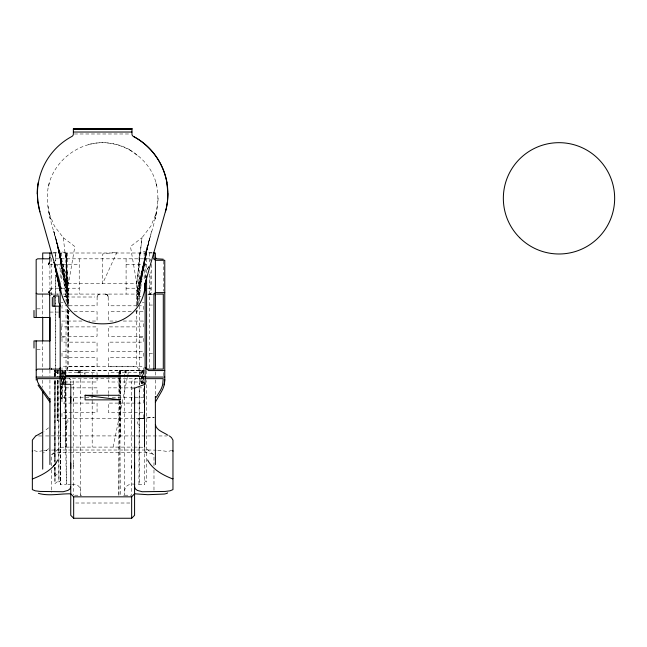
<?xml version="1.0" encoding="UTF-8"?>
<svg xmlns="http://www.w3.org/2000/svg" width="647" height="647" viewBox="0 0 647 647"><rect width="100%" height="100%" fill="white"/><g stroke="black" fill="none" stroke-linecap="round" stroke-linejoin="round"><path stroke-width="0.49" stroke-dasharray="3.23 2.43" d="M58.084 380.573L58.926 480.575L54.995 483.527L54.946 467.336L54.938 476.451L56.192 474.971A5.022 0.696 -40.4 0 1 57.753 473.555L58.926 472.561M54.979 380.565L54.946 462.29L54.93 380.565M54.946 376.53L54.979 370.472L59.484 370.48M54.938 476.451L54.955 467.369M54.955 461.335L55.052 380.565M55.052 376.53L55.06 370.472L55.771 370.48L55.771 275.088L55.771 294.167M55.763 368.466L55.755 295.169M51.331 465.864L51.331 454.978L60.567 447.239L60.656 385.628M61.352 386.122L61.344 398.827L61.077 386.122M62.274 384.164L62.266 398.827L61.861 386.122M61.344 383.283L64.878 383.283L64.878 370.472L64.87 383.186M80.382 370.472L79.848 372.866L78.918 370.472L78.926 372.866L78.829 370.472L77.721 372.866L79.848 372.866L79.848 370.472M144.014 370.505L143.044 383.283L140.439 383.283L140.989 370.505L141.839 383.283L141.847 370.505L143.771 370.496M133.969 447.101L144.629 447.255L144.693 385.652M55.035 384.739L55.044 379.983M55.052 376.182L55.06 370.472M69.358 447.101L60.567 447.239L60.729 385.628M73.653 402.111L73.669 397.193M131.648 467.975L131.665 463.058M153.978 465.977L153.978 454.978L144.629 447.255L144.726 385.652L144.75 484.708L136.121 484.368M55.319 372.801L55.327 370.472L55.771 370.48L55.319 372.801L55.278 370.472L55.035 372.801L55.763 372.801L55.771 370.48L54.93 370.472L54.898 376.53L54.93 370.472L60.575 370.488M60.567 447.239L60.761 383.283M65.493 447.101L65.824 375.519M65.824 374.508L65.848 370.472L65.873 374.508M138.935 484.368L139.242 388.645M139.259 384.609L139.283 375.543L139.348 384.609M136.776 310.431L136.776 366.242L139.283 370.488L139.291 374.532L139.283 306.225M57.753 380.509L57.753 420.623L57.179 420.623L57.373 380.509M57.421 370.472L57.348 376.514M119.404 400.663L118.878 496.16L118.878 396.635M119.444 393.619L119.541 375.527M119.549 374.524L119.574 370.496L122.793 370.496M57.3 380.533L57.179 420.623M124.928 370.496L125.469 372.866L126.383 370.505L126.391 372.866L125.469 372.866L125.51 370.496L126.472 370.505M71.065 484.368L66.382 484.368L64.878 398.827L65.258 384.164M65.282 383.186L65.614 370.472L65.638 374.508M61.457 379.344L61.708 370.472M141.839 383.283L142.316 370.505L143.044 383.283L143.408 370.505M123.763 495.691L124.685 494.72L124.685 370.496M61.489 381.309L62.274 370.472L62.266 383.283L62.743 370.472L63.471 383.283L64.021 370.472L64.878 383.283M136.897 310.301L136.776 313.318L137.229 310.342M137.107 305.279L139.283 253.001L145.955 251.076C153.048 225.447 165.883 195.984 150.856 170.509C140.771 153.703 122.251 143.011 102.655 142.68C78.052 142.817 55.399 160.197 48.905 183.926C43.365 206.862 53.952 229.264 59.354 251.076L66.034 253.001L68.202 305.279M68.938 305.796L97.066 305.796L97.123 296.431L98.368 294.571L99.994 294.078M49.043 277.037L49.083 276.447M157.925 201.225L158.2 197.529M97.066 297.005L97.56 295.38L99.428 294.134M136.776 304.591L136.638 283.968L142.008 237.684L150.856 226.159L156.412 212.734M134.576 380.129L135.005 379.093L136.04 378.665L135.077 379.021L134.576 380.129L134.576 387.262M138.135 304.381L146.61 248.78L137.115 304.591M124.685 491.299C124.353 485.679 130.37 482.945 135.191 484.368M157.358 205.536L155.078 218.888L156.534 211.812M136.776 306.581L147.5 245.634L136.776 300.62L148.624 241.679L136.776 295.477L149.958 236.956L136.776 291.207L151.495 231.537M113.12 447.101L127.346 377.379M127.548 376.392L128.745 370.505L92.189 370.472L92.189 374.508M145.3 278.137L146.165 273.996M48.59 186.328L49.423 182.664M51 295.161L51.388 292.056M132.117 380.832L131.648 382.571L131.648 494.89M136.638 283.968L142.008 237.684L130.484 246.523L136.776 283.483L68.542 283.483L63.309 237.684L54.461 226.159L48.905 212.734M65.573 427.902C67.045 424.982 70.669 418.188 64.522 418.334M148.98 266.152L146.699 270.486L148.899 266.435M68.542 310.431L68.542 366.242L66.034 370.488L66.034 306.767M48.63 448.686L43.414 452.924M48.63 427.804L43.867 431.339M51.825 258.388L51.396 258.808L51.388 289.646M49.924 292.614L51.339 294.078L59.346 294.078M58.926 452.609L60.567 451.21M60.567 480.608L58.926 482.007L58.926 380.493M51.881 454.275L55.456 453.183A15.204 2.742 0 0 1 66.374 452.35L69.399 452.35M139.267 297.005L140.86 296.415M131.648 389.203L133.371 388.572M147.775 294.87L153.072 294.175L149.376 294.522M42.88 450.724L37.421 451.59L35.253 450.894A18.787 2.936 30.4 0 0 33.652 450.587M140.795 418.334C134.641 418.188 138.264 424.982 139.752 427.91M151.956 252.605L145.122 253.001L145.122 278.081M51.323 435.884L166.772 435.957M120.318 370.496L120.423 374.346L120.318 370.496L121.782 370.496M48.776 435.941L43.761 435.957M130.5 370.505L144.168 370.488L61.344 370.472M74.373 133.986L130.945 133.986M52.941 253.001L152.377 253.001M55.367 258.816L150.824 258.816M49.924 264.68L52.957 264.68M57.001 264.68L79.225 264.68M126.092 264.68L148.648 264.68M49.924 288.214L60.025 288.214M61.036 288.214L79.225 288.214M126.092 288.214L142.769 288.214M147.67 288.214L151.592 288.214M63.188 294.078L142.114 294.078M148.123 294.078L152.991 294.078M51.388 294.078L58.537 294.078M66.051 297.005L94.858 297.005M61.166 302.327L63.115 302.327M142.34 302.327L144.192 302.327M149.546 305.052L152.466 305.052M136.832 305.796L108.251 305.796L108.195 296.439L107.265 294.822L105.315 294.078M138.118 305.796L143.335 305.796L143.335 311.66L135.716 311.66M36.919 308.837L42.71 308.837M69.997 311.66L61.983 311.66L61.983 305.796L68 305.796L66.034 253.001L66.034 301.203M74.009 311.66L97.066 311.66L97.066 321.041L88.793 321.041M131.301 311.66L108.251 311.66L108.251 321.041L116.517 321.041M49.924 312.08L58.578 312.08M82.032 321.041L61.983 321.041L61.983 326.897L97.066 326.897L97.066 336.278L61.983 336.278L61.983 342.142L97.066 342.142L97.066 351.515L61.983 351.515L61.983 357.379L97.066 357.379L97.066 366.76L61.983 366.76L61.983 372.615L97.066 372.615L97.066 376.368M123.286 321.041L143.335 321.041L143.335 326.897L108.251 326.897L108.251 336.278L143.335 336.278L143.335 342.142L108.251 342.142L108.251 351.515L143.335 351.515L143.335 357.379L108.251 357.379L108.251 366.76L143.335 366.76L143.335 372.615L108.251 372.615L108.251 374.492M61.166 337.079L66.034 337.079M139.283 337.588L144.152 337.588M36.919 349.647L42.71 349.647M149.546 353.343L152.466 353.343M68.542 366.242L136.776 366.242M67.304 310.236L67.304 370.488L80.826 370.472M139.283 370.488L118.878 370.496L118.878 376.53M139.849 370.505L140.439 370.505M57.082 370.472L56.346 372.801L56.346 370.472L57.502 370.472M61.109 378.665L143.949 378.665M143.335 381.997L108.251 381.997L108.251 375.43M71.712 384.294L73.669 384.294M133.694 387.86L108.251 387.86L108.251 393.481M138.385 387.86L143.335 387.86L143.335 403.097L108.251 403.097L108.251 412.471L143.335 412.471L143.391 418.334L138.426 418.884L154.301 417.202L143.391 418.334L61.918 418.334L61.983 412.471L97.066 412.471L97.066 403.097L61.983 403.097L61.983 397.234L92.052 397.234M112.255 397.234L143.335 397.234M38.537 435.957L43.114 435.957M70.353 447.101L132.975 447.101M70.41 452.35L138.935 452.35A15.213 2.742 0 0 1 149.853 453.183L153.428 454.275M72.003 484.368C76.403 483.236 80.899 486.673 80.624 491.299M74.664 495.214L80.64 495.214L81.546 495.691M124.669 495.214L131.648 495.214M75.667 503.01L130.645 503.01M67.304 370.488L86.439 370.496L84.935 370.472L84.935 374.346L84.717 370.472M82.007 370.472L82.476 370.488M53.361 252.605L60.195 253.001L60.195 279.059M105.712 294.102L107.265 294.822L108.235 296.722M63.794 296.302L65.606 296.949L62.783 295.93M70.741 380.129L70.232 379.021L69.269 378.665L70.685 379.749L70.741 383.347M106.44 294.304L107.758 295.38L108.251 297.005M130.136 149.991L137.754 155.709M63.309 237.684L74.834 246.523L68.542 283.483L68.542 306.581M144.75 451.21L146.392 452.609M144.75 480.608L146.392 482.007L146.392 380.517M150.347 259.043L150.128 260.838M61.95 377.492L63.123 378.665L63.123 383.493M55.537 263.758L60.195 268.594M66.876 302.4L58.707 248.78L68.372 305.586L57.818 245.634L68.542 300.62L56.693 241.679L68.542 295.477L55.359 236.956L68.542 291.207L53.822 231.537L68.542 283.968M53.822 231.537L68.542 285.432M73.2 380.832L73.669 382.571L73.669 494.89M155.887 182.664L156.728 186.328M48.784 211.812L50.24 218.888L47.951 205.536M68.089 310.342L68.542 313.318L68.412 310.301M68.17 310.803L68.542 320.775M67.409 304.397L66.034 253.001L67.717 303.912M67.911 309.905L68.542 328.87M61.457 373.408L61.829 385.143M79.775 370.472L79.848 372.866M80.624 494.72L80.64 495.214L80.624 370.472M66.034 253.001L67.555 304.333M67.709 309.363L68.542 337.548M67.547 309.436L68.542 346.719M125.429 370.496L125.469 372.866M120.261 394.096L120.083 375.414L120.156 393.489M120.334 400.97L120.382 405.887M65.881 375.519L66.382 447.101M58.004 370.472L58.052 376.538M120.196 401.488L120.382 436.466L120.382 400.954M119.574 370.496L119.606 376.53M119.614 377.533L119.703 393.619M119.752 400.655L120.31 496.128M65.646 375.519L66.382 484.368L60.729 484.813L60.567 385.45L60.608 484.797L60.697 386.122M57.486 380.509L57.753 420.623M139.356 388.645L139.655 484.377M131.648 397.193L131.665 402.111M73.653 463.058L73.669 467.975M144.548 383.283L144.629 447.255M143.036 370.505L143.044 383.283M64.87 384.164L64.878 398.827M63.471 370.472L63.471 383.283M54.955 380.509L54.938 461.311M163.295 260.992L163.295 291.15M163.295 372.526L163.295 376.562M155.385 371.904L155.385 376.182M155.385 379.959L155.385 395.244M153.978 469.916L153.978 490.612M151.592 264.348L151.592 292.614L150.128 294.078L150.128 271.845M149.546 253.001L149.546 264.049M149.546 274.085L149.546 370.488M146.586 253.001L146.586 273.042M146.392 370.505L146.392 376.53M144.168 253.001L144.168 280.111M139.283 253.001L139.283 301.203M126.092 258.816L126.092 294.078M120.382 375.309L120.382 394.055M118.878 377.541L118.878 395.632M108.251 394.419L108.251 397.234M97.066 377.306L97.066 381.997L61.983 381.997L61.983 384.925M97.066 393.481L97.066 387.86L61.983 387.86L61.983 385.903M92.189 375.519L92.189 393.667M92.189 394.67L92.197 447.101M79.225 258.816L79.225 294.078M67.304 253.001L67.304 304.211M61.659 286.969L61.659 288.991M61.659 326.775L61.659 336.4M61.457 253.001L61.457 281.502M58.926 370.472L58.926 376.538M57.753 370.472L57.753 376.497M54.938 467.336L54.938 483.479M51.331 469.819L51.331 492.585M49.924 265.076L49.924 288.635M49.924 370.003L49.924 376.069M49.924 379.854L49.924 397.161M42.71 260.054L42.71 317.475M42.71 340.92L42.71 376.247M42.71 380.242L42.71 387.351M43.729 450.611A23.834 4.303 0 0 1 49.94 450.15M51.59 450.094A23.834 4.303 0 0 1 55.788 450.021L149.53 450.021A23.834 4.303 0 0 1 156.186 450.191M143.569 378.673A21.812 2.637 -83 0 1 144.03 378.964M157.787 450.288A23.834 4.303 0 0 1 161.58 450.611L167.888 451.59L170.064 450.894A18.787 2.936 -30.4 0 1 171.657 450.587M88.251 144.572A55.65 55.65 0 0 1 130.484 150.136M55.771 253.001L55.771 261.032L55.771 253.001M117.058 252.087L102.655 283.483L102.655 253.98L117.058 252.087M55.035 372.801L54.995 370.472L55.019 372.801M120.067 374.435L120.035 370.496L120.051 374.5M60.761 427.78L60.656 385.555L60.761 427.78"/><path stroke-width="0.97" d="M54.065 306.177L54.065 295.954M49.924 399.11L49.94 398.584L49.916 402.111L38.278 385.475A11.719 11.719 0 0 1 38.036 385.111M70.725 402.111L70.741 396.579M134.576 468.59L134.584 463.058M167.905 193.793L167.5 201.225L166.303 208.391L145.122 283.483M153.921 253.001L153.921 258.905L155.385 260.28L164.767 260.28L164.767 379.587L164.16 384.876M73.37 129.052L73.362 133.986A2.814 2.814 0 0 1 71.874 136.46A65.274 65.274 0 0 0 39.888 211.812L60.195 283.483A40.316 40.316 0 0 0 94.195 323.314A67.717 67.717 0 0 0 111.122 323.306A40.316 40.316 0 0 0 145.122 283.483M145.122 290.883L145.737 280.944M145.122 290.293L145.737 280.701M145.276 286.023L145.721 280.005M73.402 128.745L131.915 128.745L73.402 128.745L73.362 129.214L131.956 129.214L131.956 133.986A2.814 2.814 0 0 0 133.436 136.46A65.274 65.274 0 0 1 165.422 211.812M145.599 280.677L145.122 286.403L145.122 384.294L134.236 388.257M145.211 284.534L145.559 280.701M155.385 295.542L155.498 294.983M138.814 376.417L138.935 375.478L66.382 375.478L66.504 376.417M70.741 486.973L70.022 488.825L67.992 490.402L63.196 491.728L40.13 491.437L35.294 490.83L32.35 489.617L32.35 440.089L35.731 435.9M49.447 262.536L48.46 264.68L49.795 261.404L49.924 253.001M51.202 289.355L48.46 292.339L49.01 292.153A0.865 0.76 -90 0 1 49.641 292.468L49.924 367.633L49.52 368.653M32.35 478.521L32.69 478.893C42.233 475.076 52.997 469.722 57.688 459.952M155.385 402.111L161.621 391.306A23.454 23.454 0 0 0 164.767 379.587M53.895 465.961L55.949 463.106M59.945 368.45L58.723 369.097L37.623 369.097L36.159 369.947M156.299 397.266L160.294 390.545A21.917 21.917 0 0 0 162.664 384.528L163.23 378.665L145.122 378.665M172.967 478.521L172.628 478.893C163.004 475.173 152.474 469.552 147.621 459.952M60.195 291.029L54.211 262.375L60.195 288.716L60.195 384.294L70.79 384.294L70.741 515.327L73.669 518.255L131.648 518.255L131.648 496.831L134.576 493.798L147.807 494.704L164.265 494.049A12.277 2.216 0 0 0 167.654 492.925M131.648 518.255L134.576 515.327L134.576 388.135M153.921 369.097L153.921 293.989L155.385 292.614L164.767 292.614M42.136 432.455L36.167 435.771M153.921 293.989L155.385 293.115L155.466 368.345M155.506 397.193L155.377 396.393L155.385 464.53M156.566 294.102L163.295 294.078L163.295 369.097L156.857 369.097M73.362 132.028L131.956 132.028M51.938 253.001L42.71 253.001L42.71 259.059M153.379 253.001L155.385 253.001L155.385 259.779L153.921 258.905M49.924 340.92L33.992 340.92L33.992 348.046M156.048 369.097L146.586 369.097L146.586 276.051M164.767 370.569L148.616 370.569L145.122 367.633M60.195 376.417L145.122 376.417M36.159 377.088L60.559 377.088M145.122 377.064L164.767 377.064M60.106 378.665L37.243 378.665L37.429 381.552L38.941 384.528A10.659 10.659 0 0 0 39.16 384.86L49.269 399.013M85.081 395.285L120.237 395.285L120.237 399.862L85.081 399.862L85.081 395.285L120.237 399.862M38.375 493.337C48.962 496.378 59.969 493.58 70.758 493.823L73.669 496.831L131.648 496.831M156.566 258.784L163.295 259.212M169.36 435.908L171.439 437.558L172.967 440.089L172.967 489.617L170.015 490.83L165.171 491.445L142.122 491.728L137.326 490.402L135.288 488.825L134.576 486.973M168.018 435.334C163.691 432.164 156.194 430.53 155.385 424.448M156.291 258.703L155.385 257.352A1.108 0.801 -90 0 0 155.498 257.91M36.159 293.228L37.623 294.078L48.46 294.078A1.464 1.464 0 0 1 49.924 295.542M60.195 306.023L58.804 302.359L58.723 295.954L53.782 295.954L53.782 296.674M39.888 211.812L37.809 201.225L37.413 193.793M60.195 290.293L54.211 262.375L60.195 290.883M131.915 128.745L131.948 129.052M36.24 380.161L36.159 340.92M144.621 382.814L144.685 384.447M134.576 396.579L134.584 402.111M70.725 463.058L70.741 468.59M60.187 367.706L60.195 375.737M155.385 260.28L155.385 292.614M73.669 496.831L73.669 518.255M59.257 317.523L59.257 306.177L52.318 306.177L52.318 297.418M51.388 368.313L51.388 369.097M49.924 401.1L49.924 464.53M49.762 317.475L49.762 340.92L49.924 317.475L33.992 317.475L33.992 310.447M42.71 317.475L42.71 340.92M42.71 391.354L42.71 469.107M36.159 317.475L36.159 259.665L37.623 258.816L48.46 258.816A1.464 1.464 0 0 0 49.924 257.352M133.508 136.46A65.274 65.274 0 0 1 166.975 182.672M37.186 193.817A48.946 36.539 -80 0 1 38.181 182.624M166.683 182.705A48.946 36.086 80.2 0 1 167.678 193.76M32.35 451.177A18.787 2.936 30.4 0 1 32.682 450.684M172.636 450.684A18.787 2.936 -30.4 0 1 172.967 451.177M145.122 283.968L144.831 289.824L145.122 283.968M120.237 376.417L60.195 376.675L120.237 376.869L120.237 376.417M519.646 237.684A55.65 55.65 0 0 0 612.758 212.734A55.65 55.65 0 0 0 544.596 144.572A55.65 55.65 0 0 0 519.646 237.684"/></g></svg>
